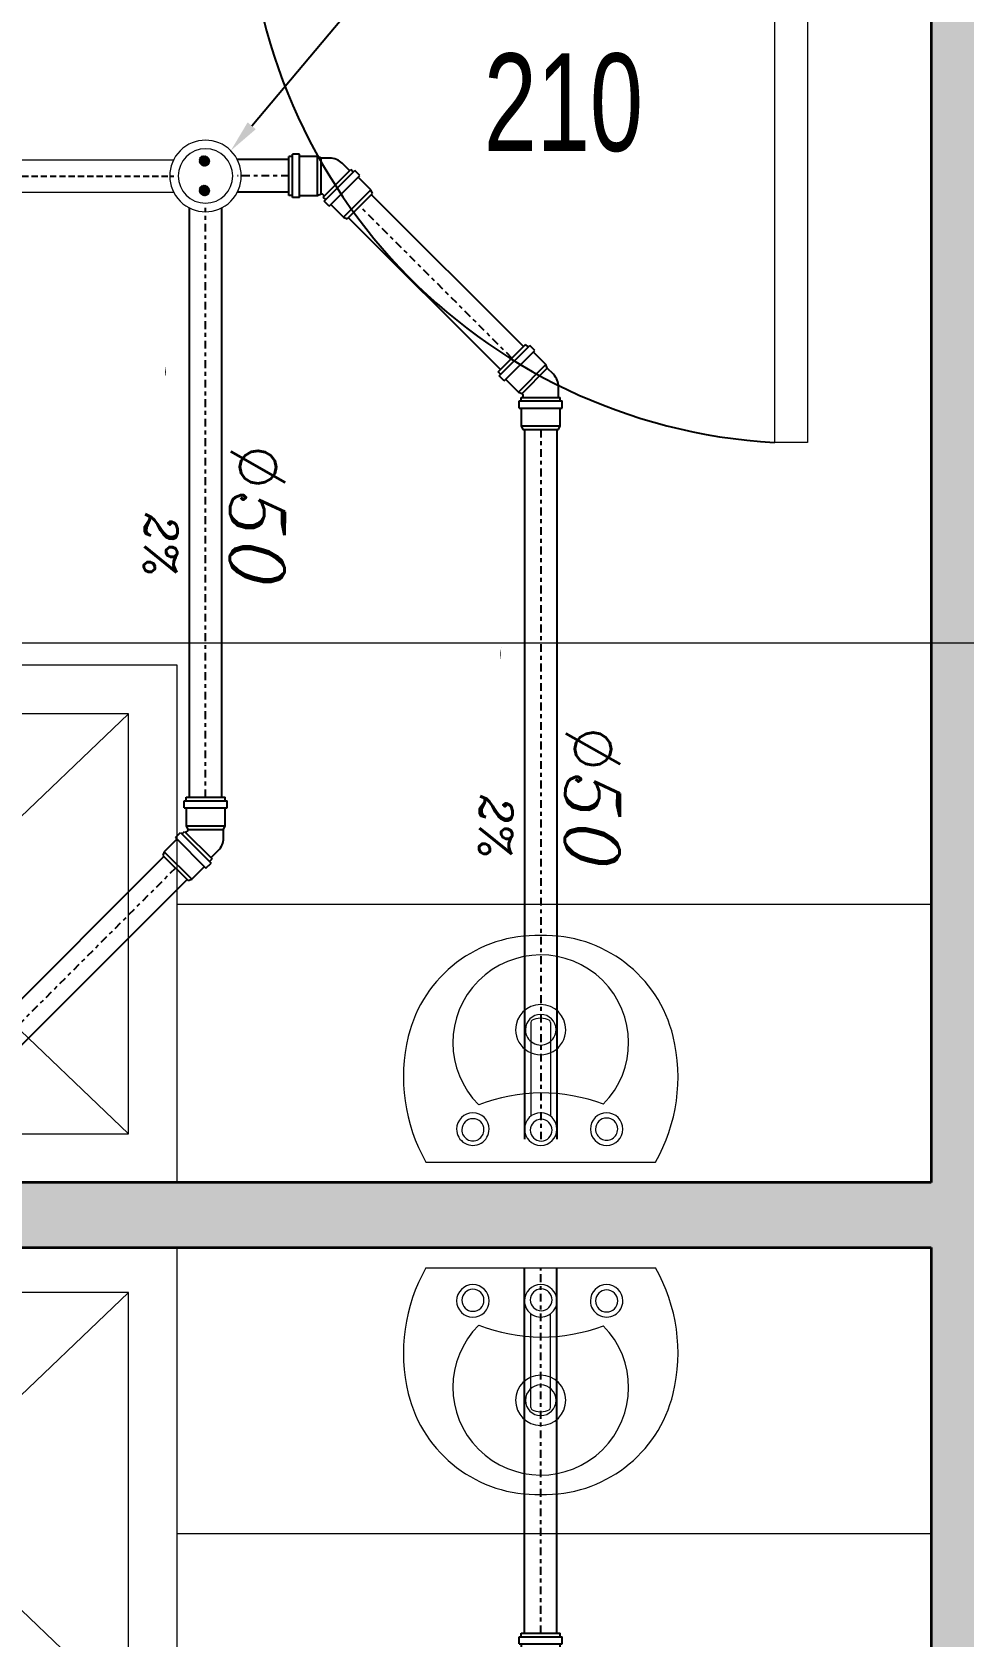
# Model space of a CAD drawing. Header units: centimetres. Extents: x 14435 to 32127, y -4289 to 2500.
# Drawn here: x 18441 to 18584.2, y -998.9 to -752.1 of the extents above; entities that cross this region are included whole.
import ezdxf
from ezdxf import colors
from ezdxf.entities.mleader import LeaderData, LeaderLine
from ezdxf.math import Vec2, Vec3

# ---------------------------------------------------------------- set-up
doc = ezdxf.new("R2010")
doc.units = ezdxf.units.CM
doc.linetypes.add('Center', pattern=[29.999999, 12, -6, 6, -6])
doc.linetypes.add('Hidden', pattern=[0.714375, 0.47625, -0.238125])
for name, color, linetype in [('A', 251, 'Continuous'), ('biov 110', 252, 'Continuous'), ('biov center', 130, 'Hidden'), ('BIUV', 4, 'Continuous'), ('FITTINGS', 7, 'Continuous'), ('INS', 1, 'Continuous')]:
    doc.layers.add(name, color=color, linetype=linetype)
for name, color, linetype, lineweight in [('A-DETL', 7, 'Continuous', 5), ('A-DOOR', 7, 'Continuous', 13), ('A-DOOR-FRAM', 7, 'Continuous', 13), ('A-DOOR-IDEN', 7, 'Continuous', 5), ('A-WALL-PATT', 7, 'Continuous', 35), ('I-WALL', 7, 'Continuous', 13), ('P-SANR-FIXT', 7, 'Continuous', 5)]:
    doc.layers.add(name, color=color, linetype=linetype, lineweight=lineweight)
doc.layers.add('G-ANNO-SYMB', color=240, linetype='Continuous', lineweight=5, true_color=0xff2227)
doc.styles.add('Arial_9', font='arial.ttf', dxfattribs={"width": 0.7, "height": 30})
doc.styles.add('italic1', font='italic.shx', dxfattribs={"height": 30})

# ---------------------------------------------------------------- blocks, each defined once
blk = doc.blocks.new('כיור עגול - 440 x 350mm-175866-קומה א - Dependent 1')
at = {"layer": 'P-SANR-FIXT'}
for p, q in [((17.65, 0), (-17.65, 0)), ((17.65, 0), (-17.65, 0)), ((-1.5, -21.49), (-1.5, -7.07)), ((1.5, -21.49), (1.5, -7.07))]:
    blk.add_line(p, q, dxfattribs=at)
for centre, radius, start, end in [((5.33, -13.08), 26.44, 150.3649, 193.6351), ((5.33, -13.08), 26.44, 150.3649, 193.6351), ((-5.33, -13.08), 26.44, 346.3649, 29.6351), ((-5.33, -13.08), 26.44, 346.3649, 29.6351), ((-10.13, -5.07), 2.5, 0, 180), ((-10.13, -5.07), 1.7, 360, 180), ((0, -5.07), 2.5, 0, 180), ((-0.08, -4.92), 1.68, 90, 270), ((-0.08, -4.92), 1.68, 270, 90), ((10.43, -5.07), 2.5, 360, 180), ((10.43, -4.97), 1.7, 360, 180), ((-10.13, -5.07), 2.5, 180, 0), ((-10.13, -5.07), 1.7, 180, 360), ((0, -5.07), 2.5, 180, 0), ((10.43, -5.07), 2.5, 180, 360), ((10.43, -4.97), 1.7, 180, 360), ((0, -18.36), 13.5, 135.4629, 45.0556), ((-0.16, 16.03), 26.66, 249.1986, 291.3199), ((0, -20.36), 3.86, 360, 180), ((-0.59, -14.51), 20.35, 193.6351, 271.6558), ((-0.59, -14.51), 20.35, 193.6351, 271.6558), ((0, -20.36), 2.35, 360, 180), ((0.59, -14.51), 20.35, 268.3442, 346.3649), ((0.59, -14.51), 20.35, 268.3442, 346.3649), ((0, -20.36), 3.86, 180, 360), ((0, -20.36), 2.35, 180, 360)]:
    blk.add_arc(centre, radius, start, end, dxfattribs=at)
blk.add_ellipse((0, -21.49), major_axis=(-1.5, 0), ratio=0.428525, start_param=0, end_param=3.141593, dxfattribs=at)
blk = doc.blocks.new('2D מקלחון - M_Shower Stall-2D-917466-קומה א - Dependent 1')
at = {"layer": 'P-SANR-FIXT'}
for p, q in [((0, 0), (0, -79.55)), ((82.26, -79.55), (82.26, 0)), ((38.37, -37.01), (7.5, -7.5)), ((74.76, -7.5), (7.5, -7.5)), ((7.5, -7.5), (7.5, -72.05)), ((43.89, -37.01), (74.76, -7.5)), ((74.76, -72.05), (74.76, -7.5)), ((7.5, -72.05), (38.23, -42.67)), ((74.76, -72.05), (44.02, -42.67)), ((7.5, -72.05), (74.76, -72.05)), ((0, -79.55), (82.26, -79.55))]:
    blk.add_line(p, q, dxfattribs=at)
for start, end in [(0, 180), (180, 0)]:
    blk.add_arc((41.13, -39.78), 4, start, end, dxfattribs=at)
blk = doc.blocks.new('2D מקלחון - M_Shower Stall-2D-V170-קומה א - Dependent 1')
at = {"layer": 'P-SANR-FIXT'}
for p, q in [((82.26, 0), (0, 0)), ((0, 0), (0, -79)), ((82.26, -79), (82.26, 0)), ((38.37, -37.01), (7.5, -7.5)), ((74.76, -7.5), (7.5, -7.5)), ((7.5, -7.5), (7.5, -72.05)), ((43.89, -37.01), (74.76, -7.5)), ((74.76, -72.05), (74.76, -7.5)), ((7.5, -72.05), (38.23, -42.67)), ((74.76, -72.05), (44.02, -42.67)), ((7.5, -72.05), (74.76, -72.05))]:
    blk.add_line(p, q, dxfattribs=at)
for start, end in [(0, 180), (180, 0)]:
    blk.add_arc((41.13, -39.78), 4, start, end, dxfattribs=at)
blk = doc.blocks.new('כיור עגול - 440 x 350mm-917744-קומה א - Dependent 1')
at = {"layer": 'P-SANR-FIXT'}
for p, q in [((-1.5, 21.49), (-1.5, 7.07)), ((1.5, 21.49), (1.5, 7.07)), ((17.65, 0), (-17.65, 0)), ((17.65, 0), (-17.65, 0))]:
    blk.add_line(p, q, dxfattribs=at)
for centre, radius, start, end in [((-0.59, 14.51), 20.35, 88.3442, 166.3649), ((-0.59, 14.51), 20.35, 88.3442, 166.3649), ((0.59, 14.51), 20.35, 13.6351, 91.6558), ((0.59, 14.51), 20.35, 13.6351, 91.6558), ((0, 18.36), 13.5, 314.9444, 224.5371), ((0, 20.36), 3.86, 0, 180), ((0, 20.36), 2.35, 0, 180), ((0, 20.36), 3.86, 180, 0), ((0, 20.36), 2.35, 180, 0), ((5.33, 13.08), 26.44, 166.3649, 209.6351), ((5.33, 13.08), 26.44, 166.3649, 209.6351), ((-5.33, 13.08), 26.44, 330.3649, 13.6351), ((-5.33, 13.08), 26.44, 330.3649, 13.6351), ((-0.16, -16.03), 26.66, 68.6801, 110.8014), ((-10.13, 5.07), 2.5, 360, 180), ((0, 5.07), 2.5, 360, 180), ((10.43, 5.07), 2.5, 0, 180), ((-10.13, 5.07), 2.5, 180, 360), ((-10.13, 5.07), 1.7, 0, 180), ((-10.13, 5.07), 1.7, 180, 0), ((0, 5.07), 2.5, 180, 360), ((-0.08, 4.92), 1.68, 90, 270), ((-0.08, 4.92), 1.68, 270, 90), ((10.43, 5.07), 2.5, 180, 0), ((10.43, 4.97), 1.7, 0, 180), ((10.43, 4.97), 1.7, 180, 0)]:
    blk.add_arc(centre, radius, start, end, dxfattribs=at)
blk.add_ellipse((0, 21.49), major_axis=(1.5, 0), ratio=0.428525, start_param=0, end_param=3.141593, dxfattribs=at)
blk = doc.blocks.new('דלת חד כנפית - 86_210-919878-קומה א - Dependent 1')
at = {"layer": 'A-DOOR'}
for p, q in [((37.9, -5), (37.9, -91.02)), ((43, -5), (37.9, -5)), ((43, -5), (43, -91.02)), ((43, -91.02), (37.9, -91.02))]:
    blk.add_line(p, q, dxfattribs=at)
at = {"layer": 'A-DOOR', "lineweight": 25}
blk.add_arc((43, -5), 86.17, 180, 266.6069, dxfattribs=at)
at = {"layer": 'A-DOOR-FRAM'}
for p, q in [((-50.6, 5), (-50.6, 7.5)), ((-50.6, 7.5), (-43, 7.5)), ((-43, 7.5), (-43, 5)), ((43, 5), (43, 7.5)), ((43, 7.5), (50.6, 7.5)), ((50.6, 7.5), (50.6, 5)), ((-50.6, -7.5), (-50.6, -5)), ((-43, -5), (-43, -7.5)), ((43, -7.5), (43, -5)), ((50.6, -5), (50.6, -7.5)), ((-43, -7.5), (-50.6, -7.5)), ((50.6, -7.5), (43, -7.5))]:
    blk.add_line(p, q, dxfattribs=at)
blk = doc.blocks.new('alef')
at = {"layer": 'A-WALL-PATT', "lineweight": 13, "true_color": 0xc7c8ca}
for points in [[(51311.39, -12224.09), (51311.39, -11804.16), (51301.39, -11804.16), (51301.39, -12224.09)], [(51236, -12023.97), (51301.39, -12023.97), (51301.39, -12013.97), (51101.38, -12013.97), (51101.38, -12023.97), (51132.12, -12023.97)]]:
    blk.add_hatch(color=9, dxfattribs=at).paths.add_polyline_path(points, flags=0)
at = {"layer": 'A-DETL', "color": 7}
for p, q in [((51185.49, -11971.16), (51301.39, -11971.16)), ((51185.49, -12067.97), (51301.39, -12067.97))]:
    blk.add_line(p, q, dxfattribs=at)
at = {"layer": 'G-ANNO-SYMB', "color": 7}
blk.add_line((50666.69, -11931), (52957.73, -11931), dxfattribs=at)
at = {"layer": 'I-WALL', "lineweight": 35}
for p, q in [((51301.39, -11814.16), (51301.39, -12013.97)), ((51301.39, -12013.97), (51101.38, -12013.97)), ((51101.38, -12023.97), (51301.39, -12023.97)), ((51301.39, -12023.97), (51301.39, -12224.09))]:
    blk.add_line(p, q, dxfattribs=at)
at = {"layer": 'A-DOOR'}
blk.add_blockref('דלת חד כנפית - 86_210-919878-קומה א - Dependent 1', (51239.39, -11809.16), dxfattribs=at)
at = {"layer": 'P-SANR-FIXT', "rotation": 180}
for name, p in [('2D מקלחון - M_Shower Stall-2D-917466-קומה א - Dependent 1', (51185.49, -12013.97)), ('כיור עגול - 440 x 350mm-175866-קומה א - Dependent 1', (51241.37, -12010.84)), ('2D מקלחון - M_Shower Stall-2D-V170-קומה א - Dependent 1', (51185.49, -12102.97)), ('כיור עגול - 440 x 350mm-917744-קומה א - Dependent 1', (51241.37, -12027.11))]:
    blk.add_blockref(name, p, dxfattribs=at)
at = {"layer": 'A-DOOR-IDEN', "insert": (51232.62, -11840.33), "char_height": 15, "width": 43.2911, "attachment_point": 1, "style": 'Arial_9'}
blk.add_mtext('210', dxfattribs=at)
blk = doc.blocks.new('*U770')
at = {"layer": 'FITTINGS', "color": 0}
for p, q in [((-426.6, -168), (-426.6, -113)), ((-421.1, -170.4), (-421.1, -110.6)), ((-393.6, -107.3), (-382.6, -107.3)), ((-393.6, -173.7), (-393.6, -107.3)), ((-382.6, -173.7), (-382.6, -107.3)), ((-382.6, -110.6), (-377.1, -110.6)), ((-377.1, -170.4), (-377.1, -110.6)), ((-503.3, -161.8), (-483.9, -142.3)), ((-486.2, -140), (-478.4, -132.2)), ((-439.2, -187), (-486.2, -140)), ((-431.5, -179.2), (-478.4, -132.2)), ((-476.1, -134.6), (-472.2, -130.7)), ((-429.9, -173), (-472.2, -130.7)), ((-505.5, -167.4), (-503.3, -161.8)), ((-466.6, -206.3), (-505.5, -167.4)), ((-461, -204.1), (-503.3, -161.8)), ((-382.6, -170.4), (-377.1, -170.4)), ((-441.6, -184.6), (-461, -204.1)), ((-439.2, -187), (-431.5, -179.2)), ((-433.8, -176.9), (-429.9, -173)), ((-393.6, -173.7), (-382.6, -173.7)), ((-461, -204.1), (-466.6, -206.3))]:
    blk.add_line(p, q, dxfattribs=at)
at = {"layer": 'FITTINGS', "color": 5}
for p, q in [((-377.1, -115.5), (-46.2, -115.5)), ((-503.7, -169.1), (-1275.4, -940.8)), ((-377.1, -165.5), (-46.2, -165.5)), ((-468.4, -204.5), (-1240, -976.2))]:
    blk.add_line(p, q, dxfattribs=at)
at = {"layer": 'FITTINGS', "color": 3, "linetype": 'Center'}
for p, q in [((-377.1, -140.5), (-46.2, -140.5)), ((-486.1, -186.8), (-1257.7, -958.5))]:
    blk.add_line(p, q, dxfattribs=at)
at = {"layer": 'FITTINGS', "color": 0}
blk.add_lwpolyline([(-470.5, -132.4), (-459.2, -121.1, -0.198912), (-439.8, -113), (-426.6, -113), (-421.1, -110.6), (-393.6, -110.6)], format="xyb", dxfattribs=at)
blk.add_lwpolyline([(-393.6, -170.4), (-421.1, -170.4), (-426.6, -168), (-428.4, -168), (-431.6, -171.3)], dxfattribs=at)
blk = doc.blocks.new('A$C41AC0131')
at = {"layer": 'BIUV', "color": 5, "ltscale": 40}
blk.add_lwpolyline([(0, 11.34, 0, 16.31, 0), (57.01, 8.14, 0, 0, 0), (81.46, 6.99, 0, 0, 0)], format="xyseb", dxfattribs=at)
blk = doc.blocks.new('A$C38873827')
at = {"color": 7, "rotation": 87.25165573860627}
blk.add_blockref('A$C41AC0131', (13.51, -0.54), dxfattribs=at)
blk = doc.blocks.new('*U771')
at = {"layer": 'FITTINGS', "color": 0}
for p, q in [((-426.6, -168), (-426.6, -113)), ((-421.1, -170.4), (-421.1, -110.6)), ((-393.6, -107.3), (-382.6, -107.3)), ((-393.6, -173.7), (-393.6, -107.3)), ((-382.6, -173.7), (-382.6, -107.3)), ((-382.6, -110.6), (-377.1, -110.6)), ((-377.1, -170.4), (-377.1, -110.6)), ((-503.3, -161.8), (-483.9, -142.3)), ((-486.2, -140), (-478.4, -132.2)), ((-439.2, -187), (-486.2, -140)), ((-431.5, -179.2), (-478.4, -132.2)), ((-476.1, -134.6), (-472.2, -130.7)), ((-429.9, -173), (-472.2, -130.7)), ((-505.5, -167.4), (-503.3, -161.8)), ((-466.6, -206.3), (-505.5, -167.4)), ((-461, -204.1), (-503.3, -161.8)), ((-382.6, -170.4), (-377.1, -170.4)), ((-441.6, -184.6), (-461, -204.1)), ((-439.2, -187), (-431.5, -179.2)), ((-433.8, -176.9), (-429.9, -173)), ((-393.6, -173.7), (-382.6, -173.7)), ((-461, -204.1), (-466.6, -206.3))]:
    blk.add_line(p, q, dxfattribs=at)
at = {"layer": 'FITTINGS', "color": 5}
for p, q in [((-377.1, -115.5), (-298.1, -115.5)), ((-503.7, -169.1), (-503.7, -169.1)), ((-377.1, -165.5), (-298.1, -165.5)), ((-468.4, -204.5), (-468.4, -204.5))]:
    blk.add_line(p, q, dxfattribs=at)
at = {"layer": 'FITTINGS', "color": 3, "linetype": 'Center'}
for p, q in [((-377.1, -140.5), (-298.1, -140.5)), ((-486.1, -186.8), (-486.1, -186.8))]:
    blk.add_line(p, q, dxfattribs=at)
at = {"layer": 'FITTINGS', "color": 0}
blk.add_lwpolyline([(-470.5, -132.4), (-459.2, -121.1, -0.198912), (-439.8, -113), (-426.6, -113), (-421.1, -110.6), (-393.6, -110.6)], format="xyb", dxfattribs=at)
blk.add_lwpolyline([(-393.6, -170.4), (-421.1, -170.4), (-426.6, -168), (-428.4, -168), (-431.6, -171.3)], dxfattribs=at)
blk = doc.blocks.new('*U772')
at = {"layer": 'FITTINGS', "color": 0}
for p, q in [((-426.6, -168), (-426.6, -113)), ((-421.1, -170.4), (-421.1, -110.6)), ((-393.6, -107.3), (-382.6, -107.3)), ((-393.6, -173.7), (-393.6, -107.3)), ((-382.6, -173.7), (-382.6, -107.3)), ((-382.6, -110.6), (-377.1, -110.6)), ((-377.1, -170.4), (-377.1, -110.6)), ((-503.3, -161.8), (-483.9, -142.3)), ((-486.2, -140), (-478.4, -132.2)), ((-439.2, -187), (-486.2, -140)), ((-431.5, -179.2), (-478.4, -132.2)), ((-476.1, -134.6), (-472.2, -130.7)), ((-429.9, -173), (-472.2, -130.7)), ((-505.5, -167.4), (-503.3, -161.8)), ((-466.6, -206.3), (-505.5, -167.4)), ((-461, -204.1), (-503.3, -161.8)), ((-382.6, -170.4), (-377.1, -170.4)), ((-441.6, -184.6), (-461, -204.1)), ((-439.2, -187), (-431.5, -179.2)), ((-433.8, -176.9), (-429.9, -173)), ((-393.6, -173.7), (-382.6, -173.7)), ((-461, -204.1), (-466.6, -206.3))]:
    blk.add_line(p, q, dxfattribs=at)
at = {"layer": 'FITTINGS', "color": 5}
for p, q in [((-377.1, -115.5), (529.3, -115.5)), ((-503.7, -169.1), (-877.8, -543.2)), ((-377.1, -165.5), (529.3, -165.5)), ((-468.4, -204.5), (-842.4, -578.5))]:
    blk.add_line(p, q, dxfattribs=at)
at = {"layer": 'FITTINGS', "color": 3, "linetype": 'Center'}
for p, q in [((-377.1, -140.5), (529.3, -140.5)), ((-486.1, -186.8), (-860.1, -560.8))]:
    blk.add_line(p, q, dxfattribs=at)
at = {"layer": 'FITTINGS', "color": 0}
blk.add_lwpolyline([(-470.5, -132.4), (-459.2, -121.1, -0.198912), (-439.8, -113), (-426.6, -113), (-421.1, -110.6), (-393.6, -110.6)], format="xyb", dxfattribs=at)
blk.add_lwpolyline([(-393.6, -170.4), (-421.1, -170.4), (-426.6, -168), (-428.4, -168), (-431.6, -171.3)], dxfattribs=at)
blk = doc.blocks.new('*U773')
at = {"layer": 'biov 110', "color": 5, "lineweight": 5}
for p, q in [((8478.18, 3899.65), (8544.33, 3899.65)), ((8478.18, 3894.65), (8544.33, 3894.65))]:
    blk.add_line(p, q, dxfattribs=at)
at = {"layer": 'biov center', "color": 3, "ltscale": 2}
blk.add_lwpolyline([(8478.18, 3897.15), (8544.33, 3897.15)], dxfattribs=at)
blk = doc.blocks.new('uky')
at = {"layer": 'INS', "color": 18, "lineweight": 5, "true_color": 0x000000}
for p, q in [((-5.29, 0.31), (-3.93, 1.67)), ((-5.28, 0.17), (-3.79, 1.67)), ((-5.27, 0.47), (-4.09, 1.66)), ((-5.26, 0.04), (-3.66, 1.65)), ((-5.24, -0.08), (-3.54, 1.62)), ((-5.23, 0.66), (-4.27, 1.62)), ((-5.2, -0.19), (-3.43, 1.59)), ((-5.16, -0.29), (-3.32, 1.54)), ((-5.14, 0.89), (-4.51, 1.53)), ((-5.11, -0.39), (-3.23, 1.5)), ((-5.06, -0.48), (-3.14, 1.44)), ((-5, -0.57), (-3.05, 1.38)), ((-4.93, -0.65), (-2.97, 1.31)), ((-4.86, -0.72), (-2.9, 1.24)), ((-4.78, -0.79), (-2.83, 1.16)), ((-4.7, -0.85), (-2.77, 1.08)), ((-4.61, -0.91), (-2.71, 0.99)), ((-4.51, -0.96), (-2.66, 0.9)), ((-4.41, -1.01), (-2.61, 0.8)), ((-4.31, -1.04), (-2.57, 0.69)), ((-4.19, -1.07), (-2.54, 0.57)), ((-4.06, -1.09), (-2.52, 0.45)), ((-3.93, -1.1), (-2.51, 0.31)), ((-3.78, -1.1), (-2.52, 0.16)), ((2.41, 0.31), (3.77, 1.67)), ((2.41, 0.17), (3.91, 1.67)), ((2.42, 0.47), (3.61, 1.66)), ((2.43, 0.04), (4.04, 1.65)), ((2.46, 0.66), (3.42, 1.62)), ((2.46, -0.08), (4.16, 1.62)), ((2.49, -0.19), (4.27, 1.59)), ((2.54, -0.29), (4.37, 1.54)), ((2.55, 0.89), (3.19, 1.53)), ((2.58, -0.39), (4.47, 1.5)), ((2.64, -0.48), (4.56, 1.44)), ((2.7, -0.57), (4.65, 1.38)), ((2.77, -0.65), (4.72, 1.31)), ((2.84, -0.72), (4.8, 1.24)), ((2.92, -0.79), (4.87, 1.16)), ((3, -0.85), (4.93, 1.08)), ((3.09, -0.91), (4.99, 0.99)), ((3.18, -0.96), (5.04, 0.9)), ((3.28, -1.01), (5.08, 0.8)), ((3.39, -1.04), (5.12, 0.69)), ((3.51, -1.07), (5.15, 0.57)), ((3.63, -1.09), (5.17, 0.45)), ((3.77, -1.1), (5.18, 0.31)), ((3.92, -1.1), (5.18, 0.16)), ((-3.6, -1.07), (-2.54, -0.01)), ((-3.4, -1.01), (-2.61, -0.22)), ((-3.07, -0.83), (-2.79, -0.55)), ((4.09, -1.07), (5.15, -0.01)), ((4.3, -1.01), (5.09, -0.22)), ((4.63, -0.83), (4.91, -0.55))]:
    blk.add_line(p, q, dxfattribs=at)
blk.add_circle((0, 0), 7.09, dxfattribs=at)
at = {"layer": 'INS', "color": 5, "lineweight": 5}
blk.add_ellipse((0, 0), major_axis=(-6.59, 6.59), ratio=1, dxfattribs=at)
blk = doc.blocks.new('*U776')
at = {"layer": 'FITTINGS', "color": 0}
for p, q in [((-426.6, -168), (-426.6, -113)), ((-421.1, -170.4), (-421.1, -110.6)), ((-393.6, -107.3), (-382.6, -107.3)), ((-393.6, -173.7), (-393.6, -107.3)), ((-382.6, -173.7), (-382.6, -107.3)), ((-382.6, -110.6), (-377.1, -110.6)), ((-377.1, -170.4), (-377.1, -110.6)), ((-503.3, -161.8), (-483.9, -142.3)), ((-486.2, -140), (-478.4, -132.2)), ((-439.2, -187), (-486.2, -140)), ((-431.5, -179.2), (-478.4, -132.2)), ((-476.1, -134.6), (-472.2, -130.7)), ((-429.9, -173), (-472.2, -130.7)), ((-505.5, -167.4), (-503.3, -161.8)), ((-466.6, -206.3), (-505.5, -167.4)), ((-461, -204.1), (-503.3, -161.8)), ((-382.6, -170.4), (-377.1, -170.4)), ((-441.6, -184.6), (-461, -204.1)), ((-439.2, -187), (-431.5, -179.2)), ((-433.8, -176.9), (-429.9, -173)), ((-393.6, -173.7), (-382.6, -173.7)), ((-461, -204.1), (-466.6, -206.3))]:
    blk.add_line(p, q, dxfattribs=at)
at = {"layer": 'FITTINGS', "color": 5}
for p, q in [((-377.1, -115.5), (184.8, -115.5)), ((-503.7, -169.1), (-797.2, -462.7)), ((-377.1, -165.5), (184.8, -165.5)), ((-468.4, -204.5), (-761.9, -498))]:
    blk.add_line(p, q, dxfattribs=at)
at = {"layer": 'FITTINGS', "color": 3, "linetype": 'Center'}
for p, q in [((-377.1, -140.5), (184.8, -140.5)), ((-486.1, -186.8), (-779.6, -480.3))]:
    blk.add_line(p, q, dxfattribs=at)
at = {"layer": 'FITTINGS', "color": 0}
blk.add_lwpolyline([(-470.5, -132.4), (-459.2, -121.1, -0.198912), (-439.8, -113), (-426.6, -113), (-421.1, -110.6), (-393.6, -110.6)], format="xyb", dxfattribs=at)
blk.add_lwpolyline([(-393.6, -170.4), (-421.1, -170.4), (-426.6, -168), (-428.4, -168), (-431.6, -171.3)], dxfattribs=at)

msp = doc.modelspace()

# ---------------------------------------------------------------- block references
for name, p in [('alef', (-32722.21, 11084.93)), ('*U773', (9918.41, -4671.4))]:
    msp.add_blockref(name, p)
at = {"xscale": -0.1, "yscale": 0.1, "zscale": 0.1}
for name, p, rotation in [('*U771', (18442.73, -760.18), 359.9999999999839), ('*U770', (18498, -765.66), 314.9999999999758), ('*U772', (18481.7, -832.07), 269.9999999999735), ('*U776', (18533.21, -960.66), 269.9999999999716)]:
    msp.add_blockref(name, p, dxfattribs=dict(at, rotation=rotation))
at = {"layer": 'BIUV', "color": 7, "lineweight": 5, "xscale": -0.251999999999999, "yscale": 0.2519999999999997, "zscale": 0.2519999999999997, "rotation": 173.2108913302382}
for p in [(18460.87, -804.32, 25009.09), (18512.38, -847.67, 25009.09)]:
    msp.add_blockref('A$C38873827', p, dxfattribs=at)
at = {"layer": 'INS', "color": 0, "xscale": -0.589873670861448, "yscale": 0.589873670861448, "zscale": 0.589873670861448, "rotation": 89.99999999998745}
msp.add_blockref('uky', (18467.63, -774.24), dxfattribs=at)

# ---------------------------------------------------------------- texts
at = {"layer": 'BIUV', "color": 5, "lineweight": 5, "style": 'italic1'}
for s, height, rotation, p in [('%%C50', 8.4, 269.5068, (18471.52, -815.38, 25011.78)), ('2%%%', 5.04, 268.7558, (18458.35, -826.05, 0)), ('%%C50', 8.4, 269.5068, (18523.03, -858.72, 25011.78)), ('2%%%', 5.04, 268.7558, (18509.86, -869.39, 0))]:
    msp.add_text(s, height=height, rotation=rotation, dxfattribs=at).set_placement(p)

# ---------------------------------------------------------------- leaders
at = {"layer": 'A', "color": 6, "linetype": 'Continuous', "lineweight": 9}
ml = msp.add_multileader_mtext('Standard', dxfattribs=at)
ml.set_content('')
ml.set_leader_properties()
ml.build(insert=Vec2(0, 0))
ml.multileader.update_dxf_attribs({"text_right_attachment_type": 6, "dogleg_length": 0.36, "arrow_head_size": 5})
ctx = ml.context
ctx.base_point, ctx.char_height, ctx.arrow_head_size, ctx.landing_gap_size, ctx.plane_origin, ctx.plane_x_axis, ctx.plane_y_axis = Vec3(18609.21, -699.11), 0.18, 5, 0.09, Vec3(19041.87, -478.57), Vec3(-1, 0), Vec3(0, -1)
ctx.right_attachment = 6
notes = []
notes.append((ctx, [(0, (1, 1, 0), (18531.36, -699.11), (1, 0), 77.85, [(0, [(18471.52, -770.35)], 0, [])])]))
ctx.mtext, ml.multileader.dxf.content_type = None, 0
for ctx, leaders in notes:
    for number, flags, end, landing, length, lines in leaders:
        leader = LeaderData()
        leader.index, (leader.has_last_leader_line, leader.has_dogleg_vector, leader.attachment_direction) = number, flags
        leader.last_leader_point, leader.dogleg_vector, leader.dogleg_length = Vec3(end), Vec3(landing), length
        for number, points, colour, breaks in lines:
            line = LeaderLine()
            line.index, line.vertices, line.color, line.breaks = number, Vec3.list(points), colors.encode_raw_color(colour), breaks
            leader.lines.append(line)
        ctx.leaders.append(leader)

doc.saveas('drawing.dxf')
